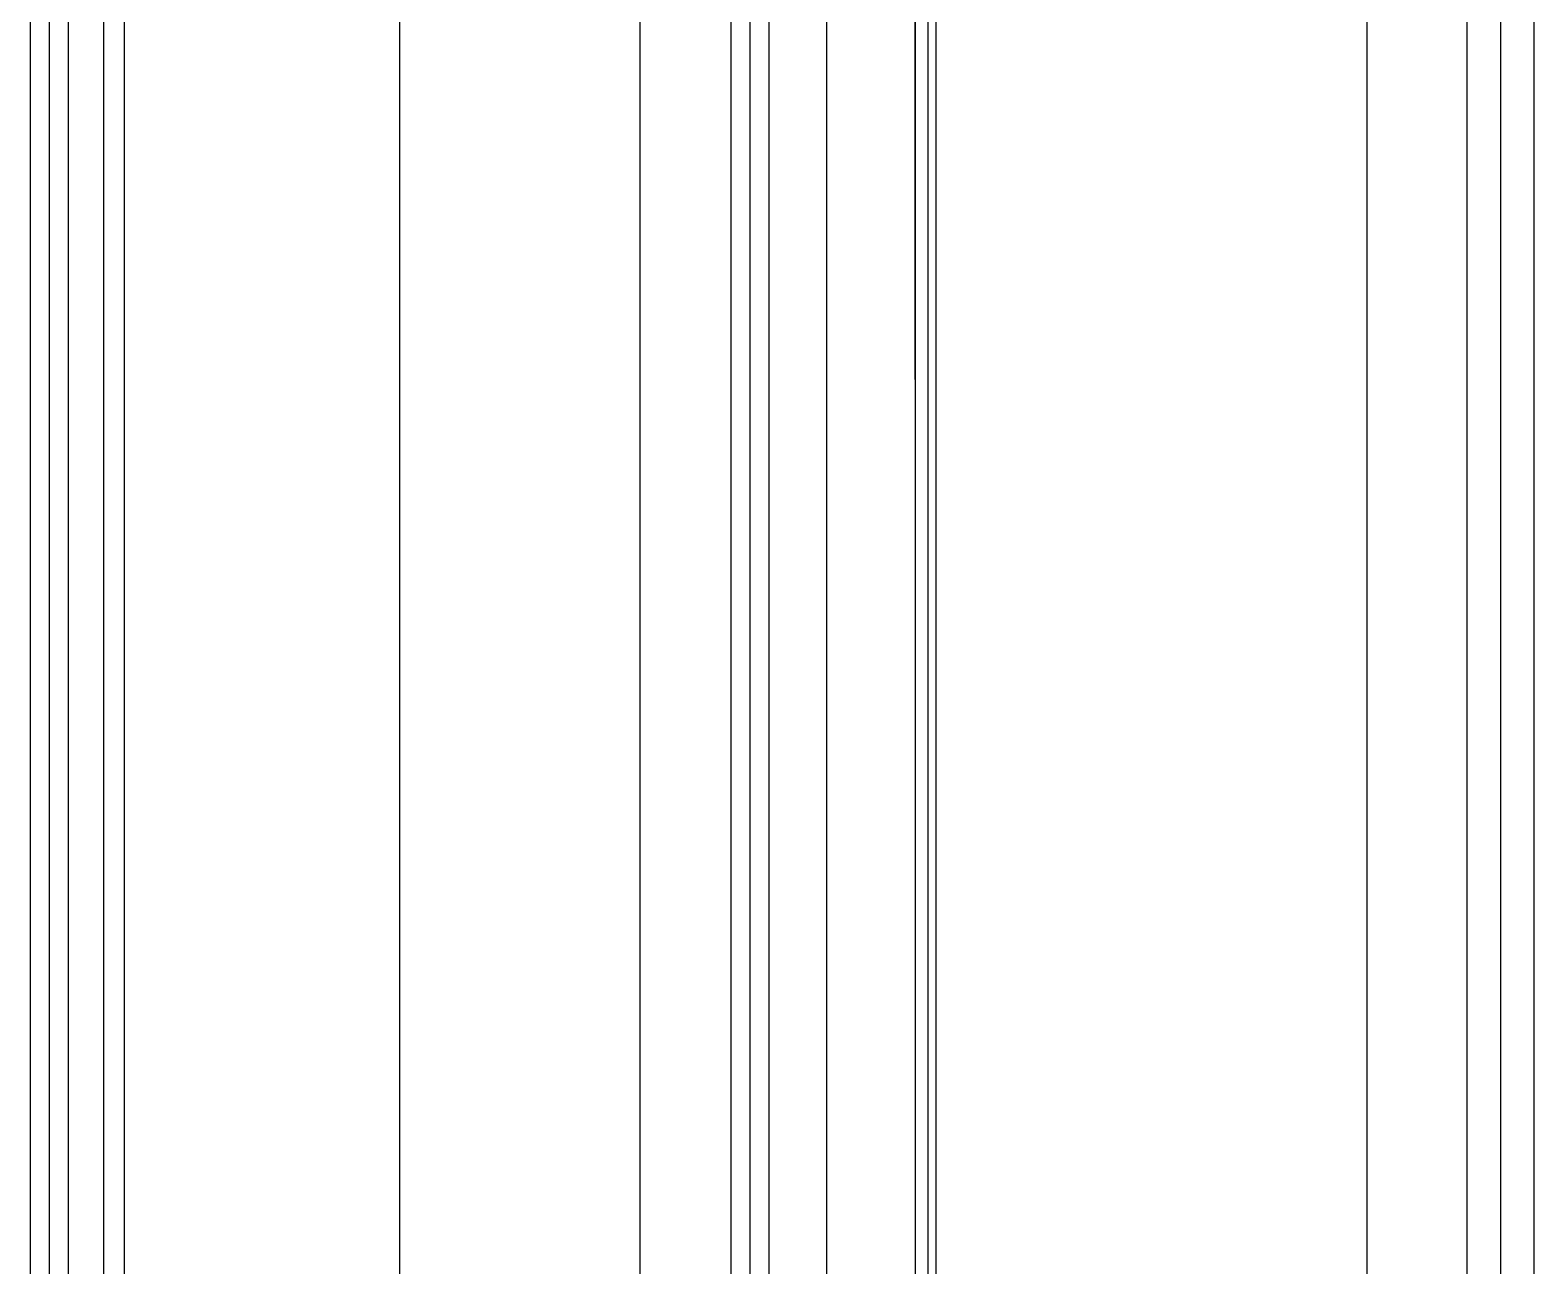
# Model space of a CAD drawing. Header units: millimetres. Extents: x 2370 to 266135, y -585395 to 33485.
# Drawn here: x 216217 to 220724, y 6709 to 10412 of the extents above; entities that cross this region are included whole.
import ezdxf
from ezdxf.lldxf.tags import DXFTag

# ---------------------------------------------------------------- set-up
doc = ezdxf.new("R2010")
doc.units = ezdxf.units.MM
for name, color, linetype in [('1', 1, 'CENTER2'), ('주단면도-1$0$A-FLOR-GW', 6, 'Continuous'), ('주단면도-1$0$A-ST-CONC', 2, 'Continuous')]:
    doc.layers.add(name, color=color, linetype=linetype)
tags = doc.linetypes.add('CENTER2', pattern=[1.125, 0.75, -0.125, 0.125, -0.125]).pattern_tags.tags
tags[10:11] = [DXFTag(74, 4), DXFTag(75, 0), DXFTag(340, '0'), DXFTag(46, 1.0), DXFTag(50, 0.0), DXFTag(44, 0.0), DXFTag(45, 0.0)]
tags[8:9] = [DXFTag(74, 4), DXFTag(75, 0), DXFTag(340, '0'), DXFTag(46, 1.0), DXFTag(50, 0.0), DXFTag(44, 0.0), DXFTag(45, 0.0)]
tags[6:7] = [DXFTag(74, 4), DXFTag(75, 0), DXFTag(340, '0'), DXFTag(46, 1.0), DXFTag(50, 0.0), DXFTag(44, 0.0), DXFTag(45, 0.0)]
tags[4:5] = [DXFTag(74, 4), DXFTag(75, 0), DXFTag(340, '0'), DXFTag(46, 1.0), DXFTag(50, 0.0), DXFTag(44, 0.0), DXFTag(45, 0.0)]

# ---------------------------------------------------------------- blocks, each defined once
blk = doc.blocks.new('A$C58AE2A59')
at = {"color": 5, "ltscale": 0.5}
for p, q in [((1612.9, 7439.6), (1612.9, 0)), ((1674.9, 7439.6), (1674.9, 0)), ((4044.9, 7439.6, 0), (4044.9, 0, 0)), ((4106.9, 7439.6, 0), (4106.9, 0, 0))]:
    blk.add_line(p, q, dxfattribs=at)

msp = doc.modelspace()

# ---------------------------------------------------------------- linework, layer by layer
at = {"color": 6}
for p, q in [((217324.1, 23186.7), (217324.1, 6094.3)), ((218044.1, 21512.2), (218044.1, 6073.6))]:
    msp.add_line(p, q, dxfattribs=at)
at = {"color": 3}
for p, q in [((216217.2, 16121.9), (216217.2, -806.6)), ((216331.2, 16121.9), (216331.2, -806.6)), ((218317.2, 16128.1), (218317.2, -806.6)), ((218431.2, 16128.1), (218431.2, -806.6))]:
    msp.add_line(p, q, dxfattribs=at)
at = {"color": 5, "ltscale": 0.5}
for p, q in [((216437.1, 16121.9), (216437.1, -755.9)), ((216499.1, 16121.9), (216499.1, -755.9)), ((218869.1, 16128.1), (218869.1, -755.9)), ((218931.1, 16128.1), (218931.1, -755.9))]:
    msp.add_line(p, q, dxfattribs=at)
at = {"layer": '1'}
for p, q in [((218603.9, 21475.1), (218603.9, 226.3)), ((218908.9, 207.6), (218908.9, 21475.1)), ((218603.9, 21375.1), (218603.9, 226.3)), ((218908.9, 226.3), (218908.9, 21375.1)), ((216274.2, 16121.9), (216274.2, -806.6)), ((218374.2, 16128.1), (218374.2, -806.6))]:
    msp.add_line(p, q, dxfattribs=at)
at = {"layer": '주단면도-1$0$A-FLOR-GW'}
for p, q in [((220623.6, 25714.1), (220623.6, -3535.9)), ((220723.6, 25714.1), (220723.6, -3535.9))]:
    msp.add_line(p, q, dxfattribs=at)
at = {"layer": '주단면도-1$0$A-ST-CONC'}
for p, q in [((220523.6, -5585.9), (220523.6, 25694.1)), ((220223.6, -4585.9), (220223.6, 20964.1))]:
    msp.add_line(p, q, dxfattribs=at)

# ---------------------------------------------------------------- block references
at = {"ltscale": 600}
msp.add_blockref('A$C58AE2A59', (214824, 9364.7), dxfattribs=at)

doc.saveas('drawing.dxf')
